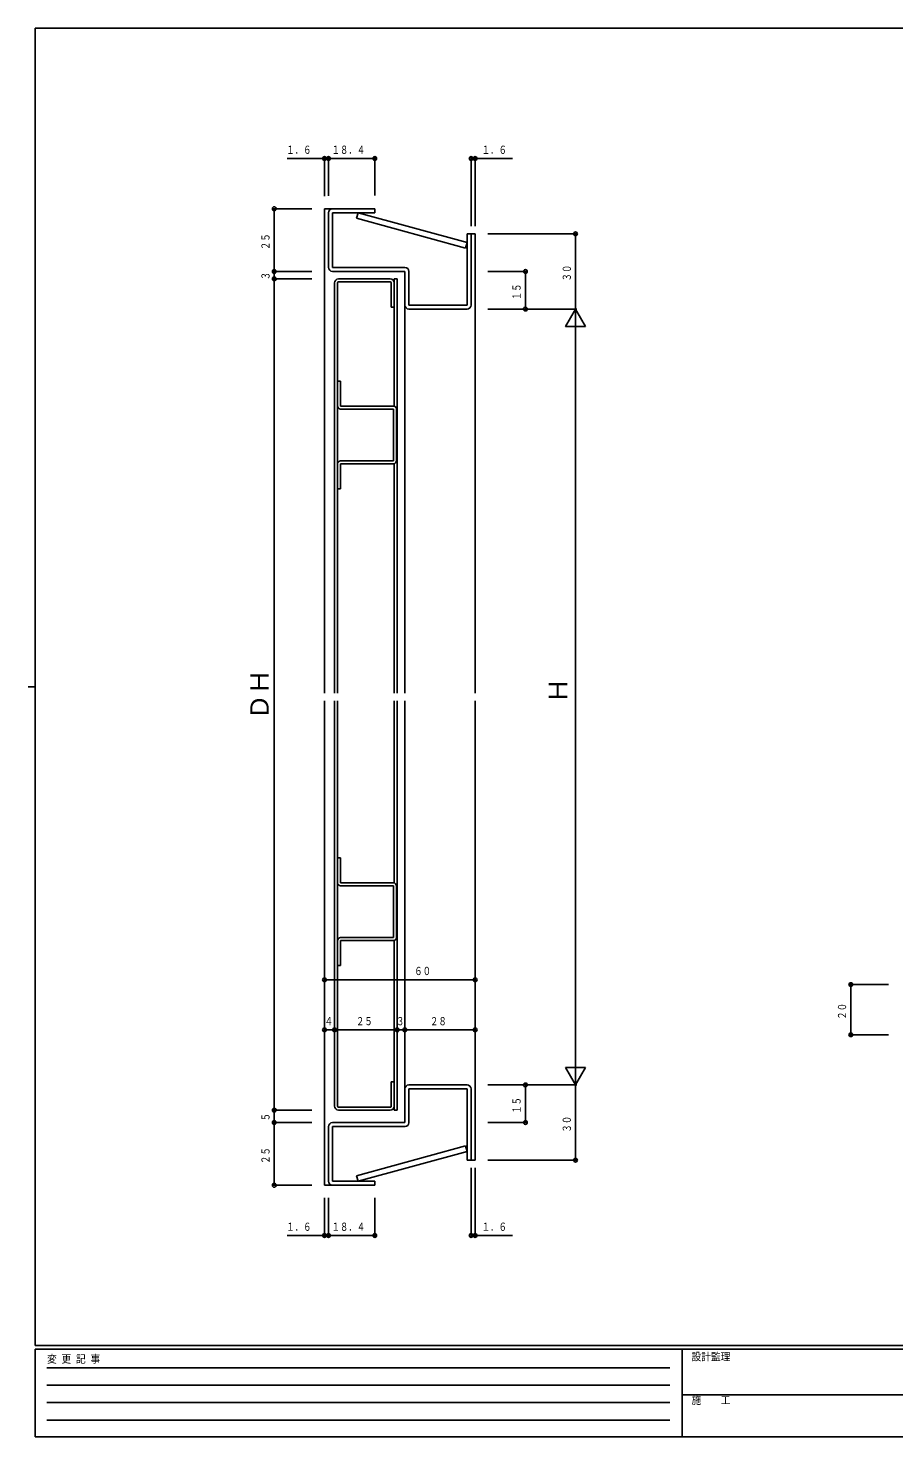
# Model space of a CAD drawing. Units: millimetres, scale not verified. Extents: x -397 to 397, y -282 to 282.
# Drawn here: x -397 to -52, y -282 to 279 of the extents above; entities that cross this region are included whole.
import ezdxf
from ezdxf.enums import TextEntityAlignment as Align

# ---------------------------------------------------------------- set-up
doc = ezdxf.new("R2010")
doc.units = ezdxf.units.MM
doc.header["$LTSCALE"] = 2
for name, color, linetype in [('0-2_YKK_11', 7, 'Continuous'), ('0-3_YKK_12', 2, 'Continuous'), ('0-6_YKK_D', 6, 'Continuous'), ('0-7_YKK_ZWAK', 7, 'Continuous')]:
    doc.layers.add(name, color=color, linetype=linetype)
doc.styles.add('ＭＳ ゴシック', font='')
doc.styles.get('ＭＳ ゴシック').set_extended_font_data('MS Gothic')

msp = doc.modelspace()

# ---------------------------------------------------------------- linework, layer by layer
at = {"layer": '0-2_YKK_11'}
for p, q in [((-277.096, 205.755), (-277.096, 183.955)), ((-258.696, 207.355), (-275.496, 207.355)), ((-275.496, 183.955), (-275.496, 205.755)), ((-275.496, 205.755), (-258.696, 205.755)), ((-258.696, 205.755), (-258.696, 207.355)), ((-221.896, 197.355), (-221.896, 168.955)), ((-220.296, 197.355), (-221.896, 197.355)), ((-220.296, 168.955), (-220.296, 197.355)), ((-246.696, 183.955), (-275.496, 183.955)), ((-275.496, 182.355), (-246.696, 182.355)), ((-246.696, 182.355), (-246.696, 168.955)), ((-245.096, 168.955), (-245.096, 182.355)), ((-274.696, 177.755), (-274.696, 14.247)), ((-273.496, 14.247), (-273.496, 177.955)), ((-273.296, 178.155), (-252.496, 178.155)), ((-273.096, 179.355), (-252.496, 179.355)), ((-252.096, 168.155), (-252.096, 177.755)), ((-250.896, 179.355), (-249.696, 179.355)), ((-250.896, 128.683), (-250.896, 179.355)), ((-249.696, 179.355), (-249.696, 14.247)), ((-221.896, 168.955), (-245.096, 168.955)), ((-250.896, 168.155), (-252.096, 168.155)), ((-245.096, 167.355), (-221.896, 167.355)), ((-273.496, 138.683), (-273.496, 128.683)), ((-272.296, 138.683), (-273.496, 138.683)), ((-272.296, 128.683), (-272.296, 138.683)), ((-251.196, 128.683), (-272.296, 128.683)), ((-272.296, 127.483), (-251.196, 127.483)), ((-251.196, 127.483), (-251.196, 106.883)), ((-249.996, 106.883), (-249.996, 127.483)), ((-251.196, 106.883), (-272.296, 106.883)), ((-273.496, 105.683), (-273.496, 95.683)), ((-272.296, 105.683), (-251.196, 105.683)), ((-272.296, 95.683), (-272.296, 105.683)), ((-250.896, 14.247), (-250.896, 105.683)), ((-273.496, 95.683), (-272.296, 95.683)), ((-274.696, -150.26), (-274.696, 11.247)), ((-273.496, 11.247), (-273.496, -150.46)), ((-250.896, 11.247), (-250.896, -61.317)), ((-249.696, -151.86), (-249.696, 11.247)), ((-273.496, -51.317), (-273.496, -61.317)), ((-272.296, -51.317), (-273.496, -51.317)), ((-272.296, -61.317), (-272.296, -51.317)), ((-251.196, -61.317), (-272.296, -61.317)), ((-272.296, -62.517), (-251.196, -62.517)), ((-251.196, -62.517), (-251.196, -83.117)), ((-249.996, -83.117), (-249.996, -62.517)), ((-251.196, -83.117), (-272.296, -83.117)), ((-273.496, -84.317), (-273.496, -94.317)), ((-272.296, -94.317), (-272.296, -84.317)), ((-272.296, -84.317), (-251.196, -84.317)), ((-250.896, -84.317), (-250.896, -151.86)), ((-273.496, -94.317), (-272.296, -94.317)), ((-252.096, -140.66), (-252.096, -150.46)), ((-250.896, -140.66), (-252.096, -140.66)), ((-246.696, -143.46), (-246.696, -156.86)), ((-221.896, -141.86), (-245.096, -141.86)), ((-245.096, -156.96), (-245.096, -143.46)), ((-245.096, -143.46), (-221.896, -143.46)), ((-221.896, -143.46), (-221.896, -171.86)), ((-220.296, -171.86), (-220.296, -143.46)), ((-273.296, -150.66), (-252.296, -150.66)), ((-246.696, -156.86), (-275.496, -156.86)), ((-273.096, -151.86), (-252.496, -151.86)), ((-250.896, -151.86), (-249.696, -151.86)), ((-277.096, -158.46), (-277.096, -180.26)), ((-275.496, -158.46), (-246.596, -158.46)), ((-275.496, -180.26), (-275.496, -158.46)), ((-221.896, -171.86), (-220.296, -171.86)), ((-258.696, -180.26), (-275.496, -180.26)), ((-275.496, -181.86), (-258.696, -181.86)), ((-258.696, -181.86), (-258.696, -180.26))]:
    msp.add_line(p, q, dxfattribs=at)
for centre, radius, start, end in [((-275.496, 205.755), 1.6, 90, 180), ((-275.496, 183.955), 1.6, 180, 270), ((-246.696, 182.355), 1.6, 0, 90), ((-273.096, 177.755), 1.6, 90, 180), ((-273.296, 177.955), 0.2, 90, 180), ((-252.496, 177.755), 1.6, 0, 90), ((-252.496, 177.755), 0.4, 0, 90), ((-245.096, 168.955), 1.6, 180, 270), ((-221.896, 168.955), 1.6, 270, 0), ((-272.296, 128.683), 1.2, 180, 270), ((-251.196, 127.483), 1.2, 0, 90), ((-272.296, 105.683), 1.2, 90, 180), ((-251.196, 106.883), 1.2, 270, 0), ((-272.296, -61.317), 1.2, 180, 270), ((-251.196, -62.517), 1.2, 0, 90), ((-272.296, -84.317), 1.2, 90, 180), ((-251.196, -83.117), 1.2, 270, 0), ((-245.096, -143.46), 1.6, 90, 180), ((-221.896, -143.46), 1.6, 0, 90), ((-273.096, -150.26), 1.6, 180, 270), ((-273.296, -150.46), 0.2, 180, 270), ((-252.496, -150.26), 1.6, 270, 0), ((-252.296, -150.46), 0.2, 270, 0), ((-275.496, -158.46), 1.6, 90, 180), ((-246.596, -156.96), 1.5, 270, 0), ((-275.496, -180.26), 1.6, 180, 270)]:
    msp.add_arc(centre, radius, start, end, dxfattribs=at)
at = {"layer": '0-3_YKK_12'}
for p, q in [((-278.696, 207.355), (-278.696, 14.247)), ((-275.596, 207.355), (-278.696, 207.355)), ((-265.294, 205.755), (-265.902, 203.537)), ((-222.504, 191.637), (-265.902, 203.537)), ((-265.294, 205.755), (-221.896, 193.855)), ((-218.696, 197.355), (-220.296, 197.355)), ((-218.696, 197.355), (-218.696, 14.247)), ((-221.896, 193.855), (-222.504, 191.637)), ((-246.696, 168.855), (-246.696, 14.247)), ((-278.696, -181.86), (-278.696, 11.247)), ((-246.696, -143.46), (-246.696, 11.247)), ((-218.696, -171.86), (-218.696, 11.247)), ((-222.504, -166.142), (-265.902, -178.042)), ((-265.294, -180.26), (-221.896, -168.36)), ((-221.896, -168.36), (-222.504, -166.142)), ((-218.696, -171.86), (-220.296, -171.86)), ((-265.294, -180.26), (-265.902, -178.042)), ((-275.596, -181.86), (-278.696, -181.86))]:
    msp.add_line(p, q, dxfattribs=at)
at = {"layer": '0-6_YKK_D'}
for p, q in [((-293.596, 227.355), (-277.096, 227.355)), ((-278.696, 212.411), (-278.696, 227.855)), ((-277.096, 212.421), (-277.096, 227.855)), ((-277.096, 212.421), (-277.096, 227.855)), ((-277.096, 227.355), (-258.696, 227.355)), ((-258.696, 212.548), (-258.696, 227.855)), ((-220.296, 200.355), (-220.296, 227.855)), ((-203.796, 227.355), (-220.296, 227.355)), ((-218.696, 200.355), (-218.696, 227.855)), ((-283.696, 207.355), (-299.196, 207.355)), ((-298.696, 207.355), (-298.696, 182.355)), ((-213.696, 197.355), (-178.196, 197.355)), ((-178.696, 197.355), (-178.696, 167.355)), ((-283.696, 182.355), (-299.196, 182.355)), ((-298.696, 182.355), (-298.696, 179.355)), ((-213.696, 182.355), (-198.196, 182.355)), ((-198.696, 182.355), (-198.696, 167.355)), ((-283.696, 179.355), (-299.196, 179.355)), ((-298.696, 179.355), (-298.696, -151.86)), ((-213.696, 167.355), (-178.196, 167.355)), ((-213.696, 167.355), (-178.196, 167.355)), ((-178.696, 167.355), (-178.696, -141.86)), ((-178.696, 167.355), (-174.696, 160.427)), ((-278.696, -99.934), (-218.696, -99.934)), ((-54.075, -101.86), (-69.575, -101.86)), ((-69.075, -101.86), (-69.075, -121.86)), ((-278.696, -119.934), (-274.696, -119.934)), ((-274.696, -119.934), (-249.696, -119.934)), ((-249.696, -119.934), (-246.696, -119.934)), ((-246.696, -119.934), (-218.696, -119.934)), ((-54.075, -121.86), (-69.575, -121.86)), ((-182.696, -134.932), (-174.696, -134.932)), ((-178.696, -141.86), (-182.696, -134.932)), ((-178.696, -141.86), (-174.696, -134.932)), ((-213.696, -141.86), (-178.196, -141.86)), ((-213.696, -141.86), (-178.196, -141.86)), ((-198.696, -141.86), (-198.696, -156.86)), ((-178.696, -171.86), (-178.696, -141.86)), ((-283.696, -151.86), (-299.196, -151.86)), ((-283.696, -156.86), (-299.196, -156.86)), ((-298.696, -151.86), (-298.696, -156.86)), ((-298.696, -156.86), (-298.696, -181.86)), ((-213.696, -156.86), (-198.196, -156.86)), ((-213.696, -171.86), (-178.196, -171.86)), ((-220.296, -174.86), (-220.296, -202.36)), ((-218.696, -174.86), (-218.696, -202.36)), ((-283.696, -181.86), (-299.196, -181.86)), ((-278.696, -186.86), (-278.696, -202.36)), ((-277.096, -186.86), (-277.096, -202.36)), ((-277.096, -186.86), (-277.096, -202.36)), ((-258.696, -186.86), (-258.696, -202.36)), ((-293.596, -201.86), (-277.096, -201.86)), ((-277.096, -201.86), (-258.696, -201.86)), ((-203.796, -201.86), (-220.296, -201.86))]:
    msp.add_line(p, q, dxfattribs=at)
msp.add_lwpolyline([(-178.696, 167.355), (-182.696, 160.427), (-174.696, 160.427)], dxfattribs=at)
for centre in [(-278.696, 227.355), (-277.096, 227.355), (-277.096, 227.355), (-258.696, 227.355), (-220.296, 227.355), (-218.696, 227.355), (-298.696, 207.355), (-178.696, 197.355), (-298.696, 182.355), (-298.696, 182.355), (-298.696, 179.355), (-298.696, 179.355), (-198.696, 182.355), (-198.696, 167.355), (-278.696, -99.934), (-218.696, -99.934), (-69.075, -101.86), (-278.696, -119.934), (-274.696, -119.934), (-274.696, -119.934), (-249.696, -119.934), (-249.696, -119.934), (-246.696, -119.934), (-246.696, -119.934), (-218.696, -119.934), (-69.075, -121.86), (-198.696, -141.86), (-298.696, -151.86), (-298.696, -151.86), (-298.696, -156.86), (-298.696, -156.86), (-198.696, -156.86), (-178.696, -171.86), (-298.696, -181.86), (-278.696, -201.86), (-277.096, -201.86), (-277.096, -201.86), (-258.696, -201.86), (-220.296, -201.86), (-218.696, -201.86)]:
    msp.add_circle(centre, 0.75, dxfattribs=at)
at = {"layer": '0-7_YKK_ZWAK'}
for p, q in [((376.1, 279.3), (-393.9, 279.3)), ((-393.9, -245.7), (-393.9, 279.3)), ((-396.7, 16.8), (-393.9, 16.8)), ((376.1, -245.7), (-393.9, -245.7)), ((338.3, -247.1), (-393.9, -247.1)), ((-393.9, -282.1), (-393.9, -247.1)), ((-136.3, -247.1), (-136.3, -282.1)), ((-389.301, -254.612), (-141.109, -254.612)), ((-389.301, -261.541), (-141.109, -261.541)), ((-389.301, -268.47), (-141.109, -268.47)), ((-136.3, -265.299), (-7.5, -265.299)), ((-389.301, -275.398), (-141.109, -275.398)), ((-393.9, -282.1), (338.3, -282.1))]:
    msp.add_line(p, q, dxfattribs=at)

# ---------------------------------------------------------------- texts
at = {"layer": '0-6_YKK_D', "style": 'ＭＳ ゴシック', "width": 0.75}
for s, p in [('１．６', (-293.907, 228.255)), ('１８．４', (-275.877, 228.255)), ('１．６', (-216.077, 228.255)), ('６０', (-242.96, -99.034)), ('４', (-278.677, -119.034)), ('２５', (-266.177, -119.034)), ('３', (-250.177, -119.034)), ('２８', (-236.677, -119.034)), ('１．６', (-293.907, -200.96)), ('１８．４', (-275.877, -200.96)), ('１．６', (-216.077, -200.96))]:
    msp.add_text(s, height=3.189, dxfattribs=at).set_placement(p, align=Align.BOTTOM_LEFT)
for s, p in [('２５', (-299.596, 190.873)), ('３', (-299.596, 178.873)), ('３０', (-179.596, 178.373)), ('１５', (-199.596, 170.873)), ('２０', (-69.975, -115.842)), ('１５', (-199.596, -153.342)), ('５', (-299.596, -156.342)), ('３０', (-179.596, -160.842)), ('２５', (-299.596, -173.342))]:
    msp.add_text(s, height=3.189, rotation=90, dxfattribs=at).set_placement(p, align=Align.BOTTOM_LEFT)
at = {"layer": '0-6_YKK_D', "style": 'ＭＳ ゴシック'}
for s, p in [('ＤＨ', (-298.696, 3.784)), ('Ｈ', (-179.796, 10.284))]:
    msp.add_text(s, height=7.331, rotation=90, dxfattribs=at).set_placement(p, align=Align.BOTTOM_LEFT)
at = {"layer": '0-7_YKK_ZWAK', "style": 'ＭＳ ゴシック', "width": 0.9}
for s, p in [('変 更 記 事', (-389.186, -253.547)), ('設計監理', (-132.531, -252.633)), ('施\u3000\u3000工', (-132.531, -269.954))]:
    msp.add_text(s, height=3.079, dxfattribs=at).set_placement(p, align=Align.BOTTOM_LEFT)

doc.saveas('drawing.dxf')
